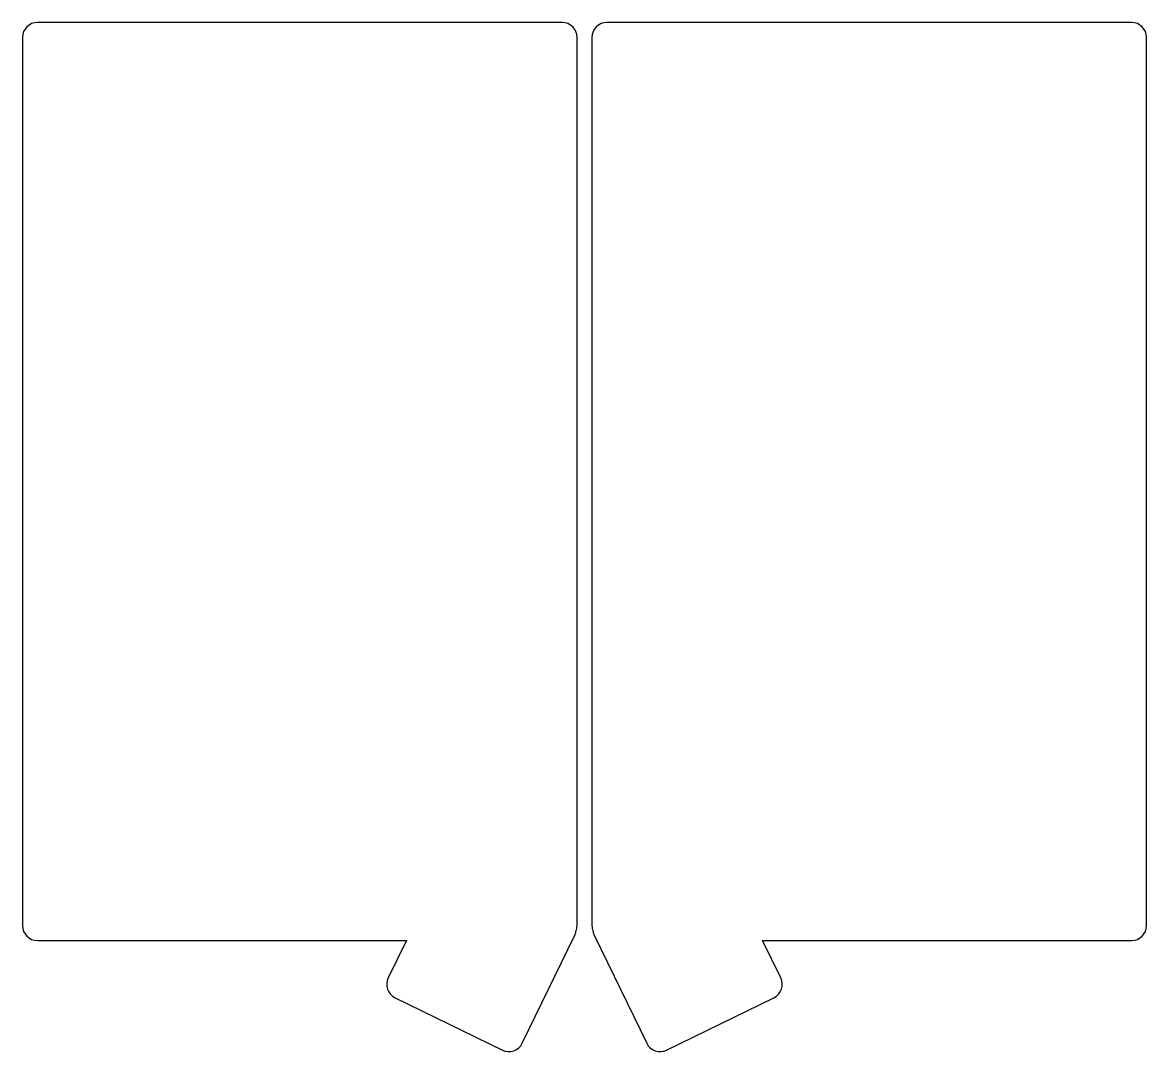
# Model space of a CAD drawing. Header units: millimetres. Extents: x 107.9 to 183.3, y -15.7 to 53.3.
import ezdxf

# ---------------------------------------------------------------- set-up
doc = ezdxf.new("R2010")
doc.units = ezdxf.units.MM

msp = doc.modelspace()

# ---------------------------------------------------------------- linework, layer by layer
for p, q in [((144.051, 53.344), (108.851, 53.344)), ((182.251, 53.344), (147.051, 53.344)), ((107.851, 52.344), (107.851, -7.256)), ((145.051, -7.256), (145.051, 52.344)), ((146.051, 52.344), (146.051, -7.256)), ((183.251, -7.256), (183.251, 52.344)), ((108.851, -8.256), (133.609, -8.256)), ((133.609, -8.256), (132.389, -10.757)), ((141.377, -15.141), (144.884, -7.951)), ((146.217, -7.951), (149.724, -15.141)), ((157.492, -8.256), (182.251, -8.256)), ((158.712, -10.757), (157.492, -8.256)), ((132.849, -12.095), (140.04, -15.602)), ((151.061, -15.602), (158.252, -12.095))]:
    msp.add_line(p, q)
for centre, start, end in [((108.851, 52.344), 90, 180), ((144.051, 52.344), 0, 90), ((147.051, 52.344), 90, 180), ((182.251, 52.344), 0, 90), ((108.851, -7.256), 180, 270), ((144.051, -7.256), 338.05802, 360), ((147.051, -7.256), 180, 201.94198), ((182.251, -7.256), 270, 360), ((143.985, -7.512), 334, 353.25368), ((147.116, -7.512), 186.74632, 206), ((133.288, -11.196), 154, 244), ((157.813, -11.196), 296, 26), ((140.478, -14.703), 244, 334), ((150.623, -14.703), 206, 296)]:
    msp.add_arc(centre, 1, start, end)

doc.saveas('drawing.dxf')
